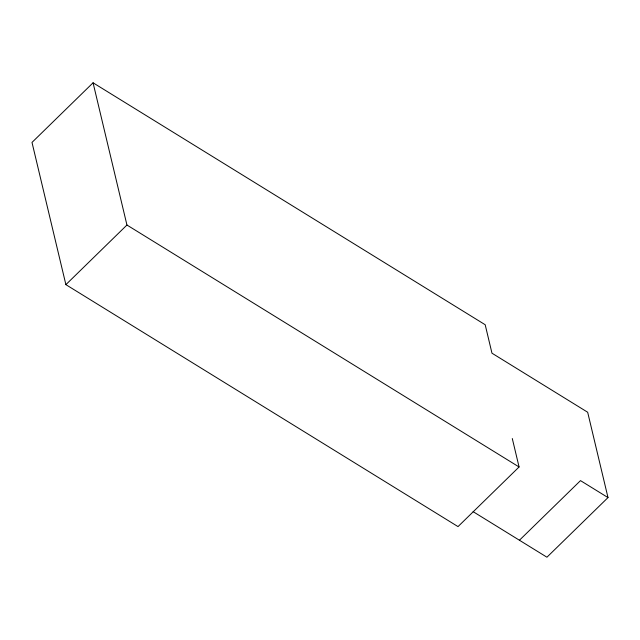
<?xml version="1.0" encoding="UTF-8"?>
<svg xmlns="http://www.w3.org/2000/svg" width="640" height="640" viewBox="0 0 640 640"><rect width="100%" height="100%" fill="white"/><g stroke="black" fill="none" stroke-linecap="round" stroke-linejoin="round"><path stroke-width="0.96" d="M473.128 511.664L546.936 557.208L608 497.584L587.672 412.248L491.968 353.192L485.192 324.744L93.064 82.792L32 142.416L65.888 284.648L458.016 526.608L519.072 466.976L512.296 438.536M65.888 284.648L126.944 225.024L93.064 82.792M519.432 540.24L580.496 480.616L608 497.584M126.944 225.024L519.072 466.976"/></g></svg>
